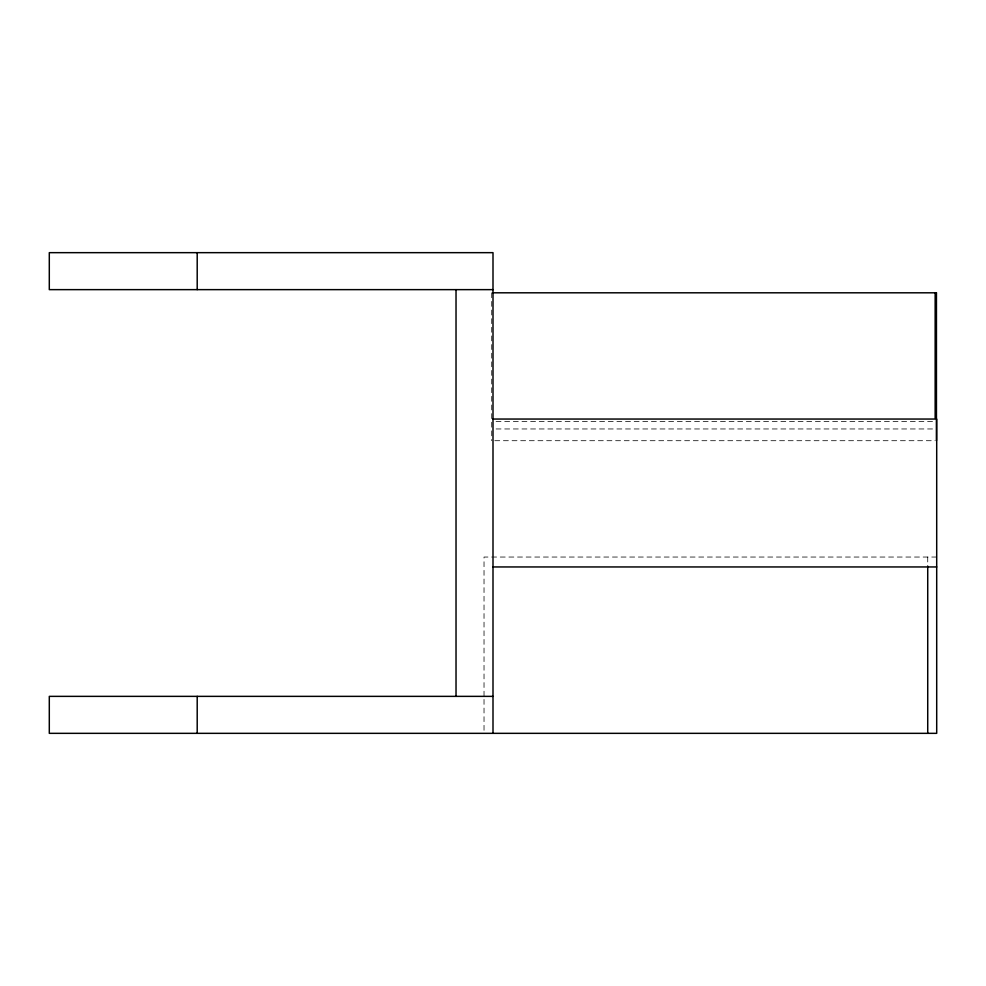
<?xml version="1.0" encoding="UTF-8"?>
<svg xmlns="http://www.w3.org/2000/svg" width="986" height="986" viewBox="0 0 986 986"><rect width="100%" height="100%" fill="white"/><g stroke="black" fill="none" stroke-linecap="round" stroke-linejoin="round"><path stroke-width="0.74" stroke-dasharray="4.93 3.7" d="M496.081 421.564L933.619 421.564M496.081 428.959L934.901 428.959M494.799 440.705L935.159 440.705M936.7 557.041L484.027 557.041L484.027 696.362M927.727 557.041L927.727 566.235M491.718 292.805L491.718 440.705M484.027 699.444L484.027 731.797"/><path stroke-width="1.48" d="M493 289.637L49.3 289.637L49.3 252.662L493 252.662L493 733.337M936.441 440.705L936.441 292.805L935.159 292.805L935.159 419.05L493 419.05M493 292.805L936.441 292.805M493 566.95L936.7 566.95M493 696.362L49.3 696.362L49.3 733.337L936.7 733.337L936.7 419.05M927.727 566.235L927.727 733.337M456.025 289.637L456.025 696.362M197.2 252.662L197.2 289.637M197.2 696.362L197.2 733.337"/></g></svg>
